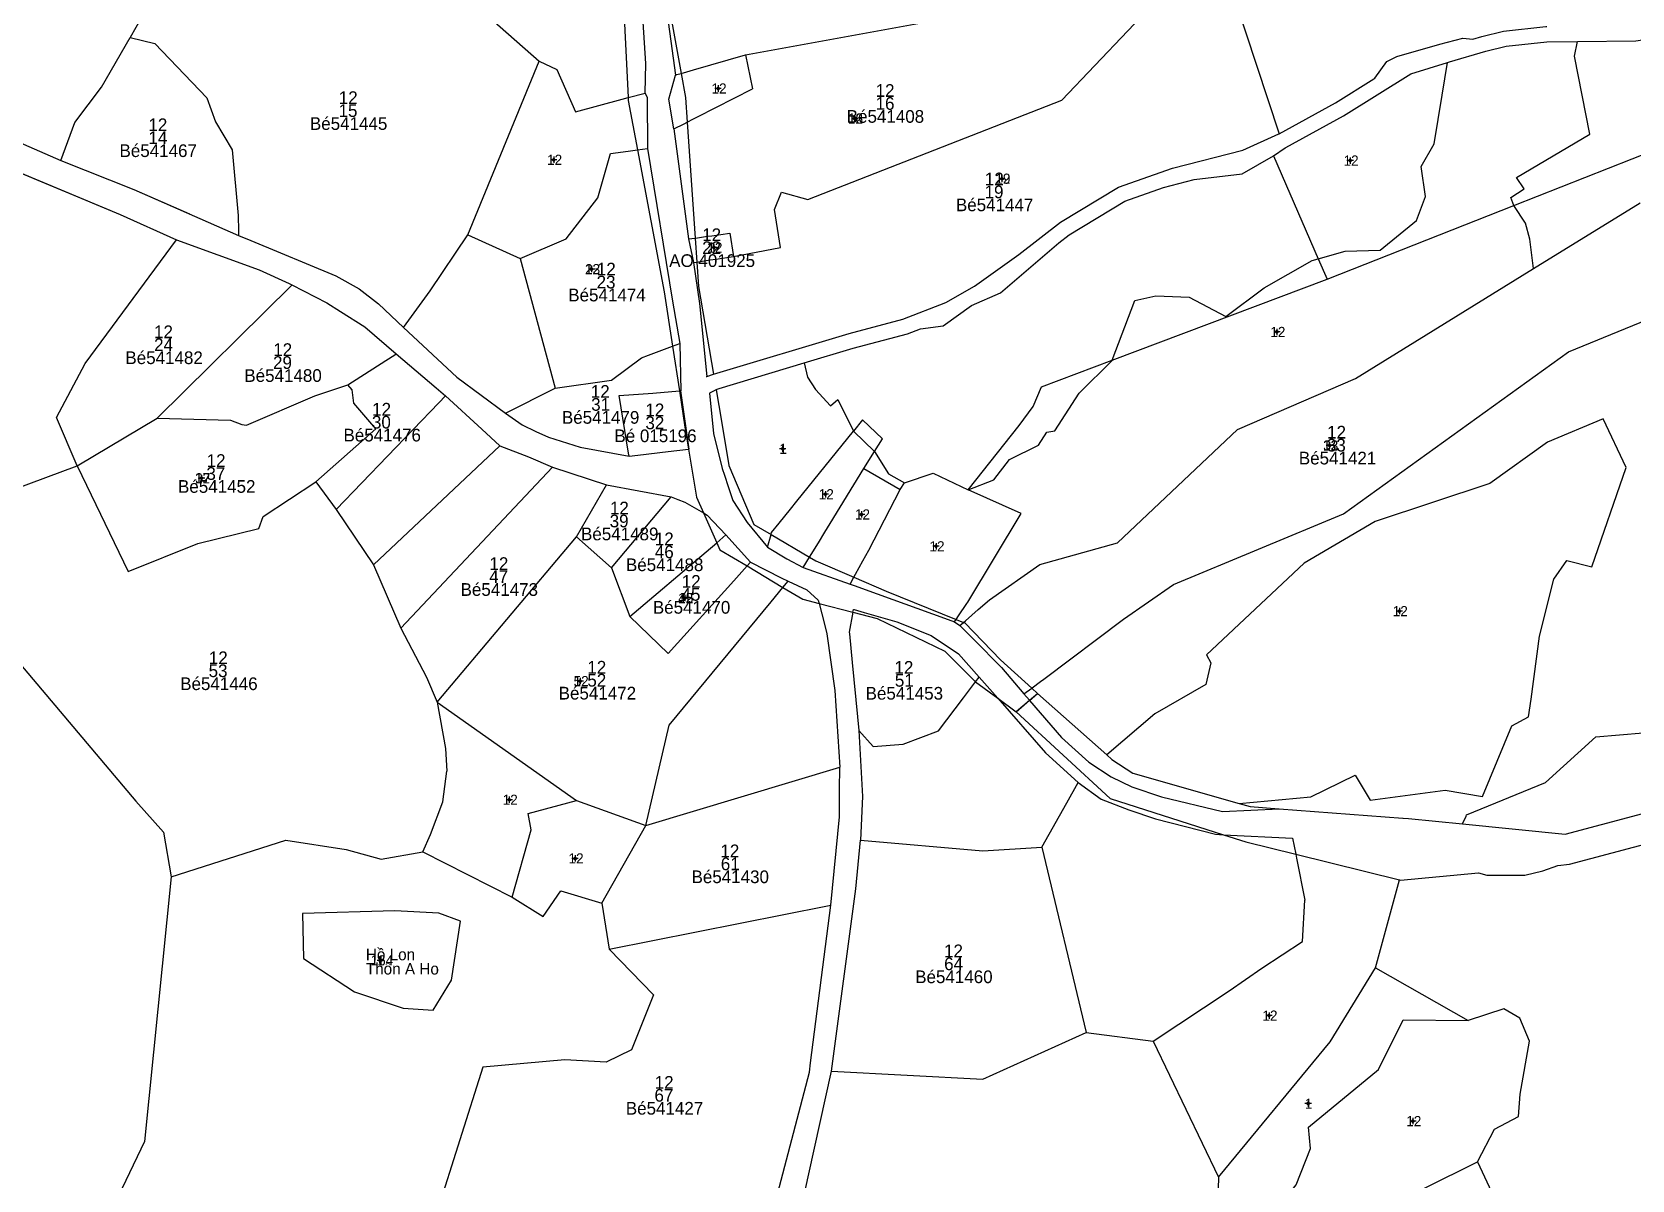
# Model space of a CAD drawing. Extents: x 542152 to 549455, y 1817764 to 1827825.
# Drawn here: x 544012 to 544642, y 1823385 to 1823837 of the extents above; entities that cross this region are included whole.
import ezdxf

# ---------------------------------------------------------------- set-up
doc = ezdxf.new("R2010")
doc.units = 0
for name, color, linetype in [('Level 10', 7, 'Continuous'), ('Level 11', 7, 'Continuous'), ('Level 15', 7, 'Continuous'), ('Level 19', 7, 'Continuous'), ('Level 20', 7, 'Continuous'), ('Level 23', 7, 'Continuous'), ('Level 29', 7, 'Continuous'), ('Level 30', 7, 'Continuous'), ('Level 32', 7, 'Continuous'), ('Level 50', 7, 'Continuous')]:
    doc.layers.add(name, color=color, linetype=linetype)

msp = doc.modelspace()

# ---------------------------------------------------------------- linework, layer by layer
at = {"layer": 'Level 10'}
for p, q in [((544292.73, 1823827.89), (544452.78, 1823857.08)), ((544483.34, 1823856.14), (544502.84, 1823796.81)), ((544183.3, 1823757.07), (544211.42, 1823825.46)), ((544292.73, 1823827.89), (544295.44, 1823814.55)), ((544246.45, 1823811.04), (544246.5, 1823809.96)), ((544269.03, 1823811.1), (544269.71, 1823801.38)), ((544272.26, 1823802.69), (544273.81, 1823803.48)), ((544250.16, 1823790.46), (544250.16, 1823790.46)), ((544500.67, 1823788.08), (544505.18, 1823791.28)), ((544500.67, 1823788.08), (544518.22, 1823747.61)), ((544603.05, 1823743.76), (544645.03, 1823769.68)), ((544183.3, 1823757.07), (544204.01, 1823747.68)), ((544204.01, 1823747.68), (544217.68, 1823696.59)), ((544273.53, 1823746.33), (544273.53, 1823746.33)), ((544260.65, 1823734.58), (544263.94, 1823713.2)), ((544361.57, 1823720.06), (544370.48, 1823721.17)), ((544251.76, 1823708.56), (544254.48, 1823709.6)), ((544277.22, 1823701.24), (544277.41, 1823701.3)), ((544277.41, 1823701.3), (544280.1, 1823702.11)), ((544029.46, 1823666.1), (544060.95, 1823684.81)), ((544355.29, 1823659.32), (544366.64, 1823663.17)), ((544353.64, 1823656.79), (544355.29, 1823659.32)), ((544171.21, 1823572.99), (544226.11, 1823638.16)), ((544226.11, 1823638.16), (544239.92, 1823625.93)), ((544302.74, 1823638.99), (544302.97, 1823639.79)), ((544302.74, 1823638.99), (544302.74, 1823638.99)), ((544338.89, 1823628.61), (544341.24, 1823632.93)), ((544288.08, 1823620.85), (544293.3, 1823626.64)), ((544348.12, 1823616.76), (544375.63, 1823605.6)), ((544262.64, 1823563.95), (544302.73, 1823612.56)), ((544379.91, 1823611.85), (544380.27, 1823612.44)), ((544247.1, 1823606.76), (544262.21, 1823592.17)), ((544378.54, 1823604.42), (544379.27, 1823605.05)), ((544378.54, 1823604.42), (544379.05, 1823604.21)), ((544410.19, 1823582.13), (544441.58, 1823605.64)), ((544405.58, 1823578.68), (544408.83, 1823581.11)), ((544171.21, 1823572.99), (544226.1, 1823534.32)), ((544168.58, 1823520.96), (544173.53, 1823533.83)), ((544226.1, 1823534.32), (544253.48, 1823524.49)), ((544236.14, 1823493.92), (544253.48, 1823524.49)), ((544575.07, 1823525.11), (544575.07, 1823525.11)), ((544165.68, 1823514.13), (544200.81, 1823496.23)), ((544540.82, 1823468.42), (544550.19, 1823503.03)), ((544483.17, 1823459.32), (544496.01, 1823468.23)), ((544540.82, 1823468.42), (544577.31, 1823447.7)), ((544453.26, 1823439.59), (544478.95, 1823386.05)), ((544529.53, 1823366.59), (544580.88, 1823392.05))]:
    msp.add_line(p, q, dxfattribs=at)
for points in [[(544317.22, 1823770.9), (544417.29, 1823810.09), (544456.24, 1823851.07)], [(544620.26, 1823833.15), (544643.25, 1823833.42), (544659.87, 1823835.94), (544673.42, 1823839.06), (544681.31, 1823840.22), (544682.79, 1823840.19), (544692.89, 1823841.57), (544694.23, 1823842.15), (544712.38, 1823845.61), (544719.44, 1823847.63)], [(544579.1, 1823834.1), (544582.63, 1823835.13), (544591.19, 1823837.21), (544607.85, 1823839.01), (544608.26, 1823839.01)], [(544569.14, 1823824.92), (544569.94, 1823825.17), (544584.18, 1823829.34), (544592.22, 1823831.29), (544608.21, 1823833.01), (544620.26, 1823833.15)], [(544603.05, 1823743.76), (544601.61, 1823755.32), (544599.88, 1823761.68), (544595.21, 1823768.58), (544594.08, 1823771.69), (544599.28, 1823775.17), (544596.28, 1823779.65), (544625.12, 1823796.69), (544619.17, 1823827.37), (544620.26, 1823833.15)], [(544505.18, 1823791.28), (544505.42, 1823791.38), (544528.11, 1823803.83), (544554.64, 1823820.38), (544569.14, 1823824.92)], [(544518.22, 1823747.61), (544528.88, 1823750.55), (544542.55, 1823750.95), (544556.92, 1823762.66), (544560.41, 1823772.16), (544558.82, 1823783.98), (544563.92, 1823792.84), (544567.02, 1823812.02), (544569.14, 1823824.92)], [(544502.84, 1823796.81), (544525.08, 1823809.01), (544540.1, 1823818.39)], [(544225.76, 1823805.49), (544244.06, 1823810.4), (544246.45, 1823811.04)], [(544280.1, 1823702.11), (544333.52, 1823718.22), (544354.61, 1823723.77), (544371.64, 1823730.45), (544382.89, 1823736.85), (544400.31, 1823749.23), (544416.71, 1823761.96), (544439.54, 1823775.76), (544460.85, 1823783.27), (544488.49, 1823790.33), (544502.73, 1823796.75), (544502.84, 1823796.81)], [(544204.01, 1823747.68), (544222.01, 1823755.42), (544234.58, 1823771.63), (544239.59, 1823789.1), (544246.52, 1823789.99), (544250.16, 1823790.46)], [(544416.1, 1823753.89), (544420.11, 1823757), (544442.12, 1823770.3), (544457.32, 1823775.66)], [(544287.92, 1823748.56), (544306.48, 1823752.07), (544304.06, 1823767.05)], [(544272.87, 1823755.77), (544273.75, 1823755.89), (544277.72, 1823756.45)], [(544381.68, 1823729.22), (544393.07, 1823734.25), (544416.1, 1823753.89)], [(544273.53, 1823746.33), (544274.2, 1823736.69), (544280.1, 1823702.11)], [(544274.83, 1823746.53), (544278.79, 1823747.14), (544280.94, 1823747.48), (544287.92, 1823748.56)], [(544380.33, 1823656.63), (544390.47, 1823660.53), (544396.65, 1823668.59), (544408.09, 1823674.17), (544411.37, 1823679.27), (544414.51, 1823679.84), (544424.14, 1823694.71), (544437.06, 1823707.55), (544437.11, 1823707.68), (544445.99, 1823731.17), (544454.29, 1823733.02), (544467.34, 1823732.48), (544481.89, 1823724.85), (544496.9, 1823736.12), (544515.77, 1823746.93), (544518.22, 1823747.61)], [(544528.11, 1823647.18), (544616.78, 1823710.9), (544667.48, 1823731.66)], [(544315.81, 1823706.61), (544335.15, 1823712.44), (544356.48, 1823718.06), (544361.57, 1823720.06)], [(544281.12, 1823696.15), (544282.34, 1823696.52), (544315.81, 1823706.61)], [(544315.81, 1823706.61), (544317.06, 1823700.93), (544320.31, 1823696.12), (544326.22, 1823689.75), (544329.03, 1823692.15), (544335.16, 1823679.72), (544335.18, 1823679.7)], [(544060.95, 1823684.81), (544089.87, 1823684.01), (544094.4, 1823682.36), (544096.14, 1823682.14), (544123.14, 1823693.58), (544136.06, 1823697.97)], [(544123.53, 1823659.72), (544147.07, 1823680.67), (544138.41, 1823690.81), (544137.86, 1823695.95), (544136.06, 1823697.97)], [(544283.25, 1823683.69), (544286.09, 1823666.26), (544295.97, 1823642.98)], [(544310.42, 1823649.02), (544312.94, 1823652.14), (544335.18, 1823679.7)], [(544335.18, 1823679.7), (544343.49, 1823671.73), (544343.53, 1823671.67)], [(544487.14, 1823533.11), (544515.33, 1823535.72), (544532.78, 1823544.27), (544538.72, 1823534.43), (544568.2, 1823538.44), (544582.86, 1823535.89), (544594.49, 1823563.71), (544601.09, 1823567.28), (544602.02, 1823574.23), (544605.35, 1823598.99), (544611, 1823621.5), (544616.07, 1823628.74), (544625.9, 1823626.37), (544639.45, 1823665.4), (544630.41, 1823684.62), (544608.52, 1823675.43), (544585.85, 1823659.08), (544540.68, 1823644.22), (544512.68, 1823627.8), (544474.22, 1823591.68), (544475.87, 1823588.51), (544473.93, 1823579.96), (544453.87, 1823568.46), (544434.92, 1823552.26)], [(544343.53, 1823671.67), (544349.03, 1823662.97), (544355.29, 1823659.32)], [(544029.46, 1823666.1), (544049.53, 1823624.42), (544077.02, 1823635.51), (544101.05, 1823641.43), (544102.69, 1823646.18), (544123.53, 1823659.72)], [(544281.36, 1823635.81), (544281.36, 1823635.8), (544282.61, 1823633.01), (544293.3, 1823626.64)], [(544317.89, 1823630.08), (544317.89, 1823630.08), (544320.34, 1823628.64), (544335.39, 1823622.21)], [(544384.37, 1823609.46), (544388.83, 1823613.31), (544408.6, 1823627.27)], [(544375.63, 1823605.6), (544375.63, 1823605.6), (544378.54, 1823604.42)], [(544171.21, 1823572.99), (544174.55, 1823554.73), (544175.02, 1823545.85)], [(544576.67, 1823528.63), (544607.77, 1823541.34), (544627.53, 1823559.33)], [(544434.92, 1823552.26), (544436.98, 1823550.44), (544445.19, 1823545.03), (544487.14, 1823533.11)], [(544615.46, 1823521.09), (544705.29, 1823544.9), (544717.24, 1823548.67)], [(544200.81, 1823496.23), (544208.24, 1823522.78), (544207.08, 1823529.13), (544226.1, 1823534.32)], [(544509.37, 1823513.17), (544509.67, 1823511.63), (544512.93, 1823495.01)], [(544200.81, 1823496.23), (544212.99, 1823488.7), (544219.93, 1823498.77), (544236.14, 1823493.92)], [(544180.44, 1823486.79), (544171.9, 1823489.94), (544154.62, 1823490.92), (544118.2, 1823489.82), (544118.63, 1823472.14), (544138.7, 1823459.04), (544157.86, 1823452.51), (544169.68, 1823451.82), (544176.86, 1823463.52), (544180.44, 1823486.79)], [(544180.44, 1823486.79), (544171.9, 1823489.94), (544154.62, 1823490.92), (544118.2, 1823489.82), (544118.63, 1823472.14), (544138.7, 1823459.04), (544157.86, 1823452.51), (544169.68, 1823451.82), (544176.86, 1823463.52), (544180.44, 1823486.79)], [(544180.44, 1823486.79), (544171.9, 1823489.94), (544154.62, 1823490.92), (544118.2, 1823489.82), (544118.63, 1823472.14), (544138.7, 1823459.04), (544157.86, 1823452.51), (544169.68, 1823451.82), (544176.86, 1823463.52), (544180.44, 1823486.79)], [(544478.95, 1823386.05), (544522.94, 1823439.34), (544540.82, 1823468.42)], [(544501.79, 1823363.81), (544500.91, 1823372.04), (544509.5, 1823383.05), (544515.13, 1823397.25), (544514.42, 1823405.7), (544541.98, 1823428.33), (544551.7, 1823447.91), (544577.31, 1823447.7)], [(544580.88, 1823392.05), (544587.67, 1823404.86), (544597.13, 1823409.91), (544597.78, 1823418.67), (544601.38, 1823439.52), (544597.57, 1823448.61), (544591.31, 1823452.33), (544577.31, 1823447.7)], [(544580.88, 1823392.05), (544588.3, 1823376.3), (544590.48, 1823338.23)], [(544478.95, 1823386.05), (544478.24, 1823363.39), (544493.76, 1823361.51), (544501.79, 1823363.81)]]:
    msp.add_lwpolyline(points, dxfattribs=at)
at = {"layer": 'Level 11'}
for p, q in [((544281.29, 1823814.64), (544280.66, 1823814.64)), ((544281.91, 1823815.27), (544281.29, 1823814.64)), ((544281.29, 1823814.64), (544281.91, 1823814.02)), ((544281.91, 1823815.89), (544281.91, 1823815.27)), ((544282.54, 1823814.64), (544281.91, 1823815.27)), ((544281.91, 1823814.02), (544282.54, 1823814.64)), ((544281.91, 1823814.02), (544281.91, 1823813.39)), ((544283.16, 1823814.64), (544282.54, 1823814.64)), ((544334.99, 1823802.82), (544334.37, 1823802.82)), ((544335.62, 1823803.45), (544334.99, 1823802.82)), ((544334.99, 1823802.82), (544335.62, 1823802.2)), ((544335.62, 1823804.07), (544335.62, 1823803.45)), ((544336.24, 1823802.82), (544335.62, 1823803.45)), ((544335.62, 1823802.2), (544336.24, 1823802.82)), ((544335.62, 1823802.2), (544335.62, 1823801.57)), ((544336.87, 1823802.82), (544336.24, 1823802.82)), ((544216.53, 1823786.57), (544215.9, 1823786.57)), ((544217.15, 1823787.2), (544216.53, 1823786.57)), ((544216.53, 1823786.57), (544217.15, 1823785.95)), ((544217.15, 1823787.82), (544217.15, 1823787.2)), ((544217.78, 1823786.57), (544217.15, 1823787.2)), ((544217.15, 1823785.95), (544217.78, 1823786.57)), ((544218.4, 1823786.57), (544217.78, 1823786.57)), ((544530.8, 1823786.9), (544530.18, 1823786.27)), ((544530.8, 1823787.52), (544530.8, 1823786.9)), ((544531.43, 1823786.27), (544530.8, 1823786.9)), ((544217.15, 1823785.95), (544217.15, 1823785.32)), ((544393.67, 1823780.38), (544393.67, 1823779.76)), ((544530.18, 1823786.27), (544529.55, 1823786.27)), ((544530.18, 1823786.27), (544530.8, 1823785.65)), ((544530.8, 1823785.65), (544531.43, 1823786.27)), ((544530.8, 1823785.65), (544530.8, 1823785.02)), ((544532.05, 1823786.27), (544531.43, 1823786.27)), ((544393.05, 1823779.13), (544392.42, 1823779.13)), ((544393.67, 1823779.76), (544393.05, 1823779.13)), ((544393.05, 1823779.13), (544393.67, 1823778.51)), ((544394.3, 1823779.13), (544393.67, 1823779.76)), ((544393.67, 1823778.51), (544394.3, 1823779.13)), ((544393.67, 1823778.51), (544393.67, 1823777.88)), ((544394.92, 1823779.13), (544394.3, 1823779.13)), ((544279.65, 1823752), (544279.02, 1823752)), ((544280.27, 1823752.62), (544279.65, 1823752)), ((544279.65, 1823752), (544280.27, 1823751.38)), ((544280.27, 1823753.25), (544280.27, 1823752.62)), ((544280.9, 1823752), (544280.27, 1823752.62)), ((544280.27, 1823751.38), (544280.9, 1823752)), ((544280.27, 1823751.38), (544280.27, 1823750.75)), ((544281.52, 1823752), (544280.9, 1823752)), ((544231.43, 1823743.52), (544230.8, 1823743.52)), ((544232.05, 1823744.15), (544231.43, 1823743.52)), ((544231.43, 1823743.52), (544232.05, 1823742.9)), ((544232.05, 1823744.77), (544232.05, 1823744.15)), ((544232.68, 1823743.52), (544232.05, 1823744.15)), ((544232.05, 1823742.9), (544232.68, 1823743.52)), ((544232.05, 1823742.9), (544232.05, 1823742.27)), ((544233.3, 1823743.52), (544232.68, 1823743.52)), ((544501.33, 1823718.79), (544500.71, 1823718.79)), ((544501.96, 1823719.42), (544501.33, 1823718.79)), ((544501.33, 1823718.79), (544501.96, 1823718.17)), ((544501.96, 1823720.04), (544501.96, 1823719.42)), ((544502.58, 1823718.79), (544501.96, 1823719.42)), ((544501.96, 1823718.17), (544502.58, 1823718.79)), ((544501.96, 1823718.17), (544501.96, 1823717.54)), ((544503.21, 1823718.79), (544502.58, 1823718.79)), ((544307.32, 1823673.43), (544306.7, 1823672.8)), ((544307.32, 1823674.05), (544307.32, 1823673.43)), ((544307.95, 1823672.8), (544307.32, 1823673.43)), ((544522.09, 1823674.11), (544521.47, 1823674.11)), ((544522.72, 1823674.74), (544522.09, 1823674.11)), ((544522.09, 1823674.11), (544522.72, 1823673.49)), ((544522.72, 1823675.36), (544522.72, 1823674.74)), ((544523.34, 1823674.11), (544522.72, 1823674.74)), ((544522.72, 1823673.49), (544523.34, 1823674.11)), ((544522.72, 1823673.49), (544522.72, 1823672.86)), ((544523.97, 1823674.11), (544523.34, 1823674.11)), ((544306.7, 1823672.8), (544306.07, 1823672.8)), ((544306.7, 1823672.8), (544307.32, 1823672.18)), ((544307.32, 1823672.18), (544307.95, 1823672.8)), ((544307.32, 1823672.18), (544307.32, 1823671.55)), ((544308.57, 1823672.8), (544307.95, 1823672.8)), ((544077.88, 1823661.19), (544077.25, 1823661.19)), ((544078.5, 1823661.81), (544077.88, 1823661.19)), ((544077.88, 1823661.19), (544078.5, 1823660.56)), ((544078.5, 1823662.44), (544078.5, 1823661.81)), ((544079.12, 1823661.19), (544078.5, 1823661.81)), ((544078.5, 1823660.56), (544079.12, 1823661.19)), ((544078.5, 1823660.56), (544078.5, 1823659.94)), ((544079.75, 1823661.19), (544079.12, 1823661.19)), ((544323.51, 1823654.89), (544322.88, 1823654.89)), ((544324.13, 1823655.52), (544323.51, 1823654.89)), ((544323.51, 1823654.89), (544324.13, 1823654.27)), ((544324.13, 1823656.14), (544324.13, 1823655.52)), ((544324.76, 1823654.89), (544324.13, 1823655.52)), ((544324.13, 1823654.27), (544324.76, 1823654.89)), ((544324.13, 1823654.27), (544324.13, 1823653.64)), ((544325.38, 1823654.89), (544324.76, 1823654.89)), ((544338.38, 1823648.19), (544338.38, 1823647.56)), ((544337.76, 1823646.94), (544337.13, 1823646.94)), ((544338.38, 1823647.56), (544337.76, 1823646.94)), ((544337.76, 1823646.94), (544338.38, 1823646.31)), ((544339.01, 1823646.94), (544338.38, 1823647.56)), ((544338.38, 1823646.31), (544339.01, 1823646.94)), ((544338.38, 1823646.31), (544338.38, 1823645.69)), ((544339.63, 1823646.94), (544339.01, 1823646.94)), ((544367.74, 1823635.64), (544367.74, 1823635.02)), ((544367.11, 1823634.39), (544366.49, 1823634.39)), ((544367.74, 1823635.02), (544367.11, 1823634.39)), ((544367.11, 1823634.39), (544367.74, 1823633.77)), ((544368.36, 1823634.39), (544367.74, 1823635.02)), ((544367.74, 1823633.77), (544368.36, 1823634.39)), ((544367.74, 1823633.77), (544367.74, 1823633.14)), ((544368.99, 1823634.39), (544368.36, 1823634.39)), ((544268.14, 1823613.99), (544267.51, 1823613.99)), ((544268.76, 1823614.61), (544268.14, 1823613.99)), ((544268.14, 1823613.99), (544268.76, 1823613.36)), ((544268.76, 1823615.24), (544268.76, 1823614.61)), ((544269.39, 1823613.99), (544268.76, 1823614.61)), ((544268.76, 1823613.36), (544269.39, 1823613.99)), ((544268.76, 1823613.36), (544268.76, 1823612.74)), ((544270.01, 1823613.99), (544269.39, 1823613.99)), ((544550.17, 1823610.12), (544550.17, 1823609.5)), ((544549.55, 1823608.87), (544548.92, 1823608.87)), ((544550.17, 1823609.5), (544549.55, 1823608.87)), ((544549.55, 1823608.87), (544550.17, 1823608.25)), ((544550.8, 1823608.87), (544550.17, 1823609.5)), ((544550.17, 1823608.25), (544550.8, 1823608.87)), ((544550.17, 1823608.25), (544550.17, 1823607.62)), ((544551.42, 1823608.87), (544550.8, 1823608.87)), ((544226.97, 1823581.32), (544226.35, 1823581.32)), ((544227.6, 1823581.95), (544226.97, 1823581.32)), ((544226.97, 1823581.32), (544227.6, 1823580.7)), ((544227.6, 1823582.57), (544227.6, 1823581.95)), ((544228.22, 1823581.32), (544227.6, 1823581.95)), ((544227.6, 1823580.7), (544228.22, 1823581.32)), ((544227.6, 1823580.7), (544227.6, 1823580.07)), ((544228.85, 1823581.32), (544228.22, 1823581.32)), ((544199.04, 1823534.61), (544198.41, 1823534.61)), ((544199.66, 1823535.24), (544199.04, 1823534.61)), ((544199.04, 1823534.61), (544199.66, 1823533.99)), ((544199.66, 1823535.86), (544199.66, 1823535.24)), ((544200.29, 1823534.61), (544199.66, 1823535.24)), ((544199.66, 1823533.99), (544200.29, 1823534.61)), ((544200.91, 1823534.61), (544200.29, 1823534.61)), ((544199.66, 1823533.99), (544199.66, 1823533.36)), ((544224.97, 1823511.51), (544224.35, 1823511.51)), ((544225.6, 1823512.14), (544224.97, 1823511.51)), ((544224.97, 1823511.51), (544225.6, 1823510.89)), ((544225.6, 1823512.76), (544225.6, 1823512.14)), ((544226.22, 1823511.51), (544225.6, 1823512.14)), ((544225.6, 1823510.89), (544226.22, 1823511.51)), ((544225.6, 1823510.89), (544225.6, 1823510.26)), ((544226.85, 1823511.51), (544226.22, 1823511.51)), ((544148.93, 1823472), (544148.31, 1823471.37)), ((544148.93, 1823472.62), (544148.93, 1823472)), ((544149.56, 1823471.37), (544148.93, 1823472)), ((544148.31, 1823471.37), (544147.68, 1823471.37)), ((544148.31, 1823471.37), (544148.93, 1823470.75)), ((544148.93, 1823470.75), (544149.56, 1823471.37)), ((544148.93, 1823470.75), (544148.93, 1823470.12)), ((544150.18, 1823471.37), (544149.56, 1823471.37)), ((544498.22, 1823449.61), (544497.6, 1823449.61)), ((544498.85, 1823450.24), (544498.22, 1823449.61)), ((544498.22, 1823449.61), (544498.85, 1823448.99)), ((544498.85, 1823450.86), (544498.85, 1823450.24)), ((544499.47, 1823449.61), (544498.85, 1823450.24)), ((544498.85, 1823448.99), (544499.47, 1823449.61)), ((544498.85, 1823448.99), (544498.85, 1823448.36)), ((544500.1, 1823449.61), (544499.47, 1823449.61)), ((544513.64, 1823414.96), (544513.01, 1823414.96)), ((544514.26, 1823415.58), (544513.64, 1823414.96)), ((544513.64, 1823414.96), (544514.26, 1823414.33)), ((544514.26, 1823416.21), (544514.26, 1823415.58)), ((544514.89, 1823414.96), (544514.26, 1823415.58)), ((544514.26, 1823414.33), (544514.89, 1823414.96)), ((544515.51, 1823414.96), (544514.89, 1823414.96)), ((544514.26, 1823414.33), (544514.26, 1823413.71)), ((544555.49, 1823408.7), (544554.86, 1823408.07)), ((544555.49, 1823409.32), (544555.49, 1823408.7)), ((544556.11, 1823408.07), (544555.49, 1823408.7)), ((544554.86, 1823408.07), (544554.24, 1823408.07)), ((544554.86, 1823408.07), (544555.49, 1823407.45)), ((544555.49, 1823407.45), (544556.11, 1823408.07)), ((544555.49, 1823407.45), (544555.49, 1823406.82)), ((544556.74, 1823408.07), (544556.11, 1823408.07))]:
    msp.add_line(p, q, dxfattribs=at)
for centre in [(544281.91, 1823814.64), (544335.62, 1823802.82), (544217.15, 1823786.57), (544530.8, 1823786.27), (544393.67, 1823779.13), (544280.27, 1823752), (544232.05, 1823743.52), (544501.96, 1823718.79), (544522.72, 1823674.11), (544307.32, 1823672.8), (544078.5, 1823661.19), (544324.13, 1823654.89), (544338.38, 1823646.94), (544367.74, 1823634.39), (544268.76, 1823613.99), (544550.17, 1823608.87), (544227.6, 1823581.32), (544199.66, 1823534.61), (544225.6, 1823511.51), (544148.93, 1823471.37), (544498.85, 1823449.61), (544514.26, 1823414.96), (544555.49, 1823408.07)]:
    msp.add_circle(centre, 0.15, dxfattribs=at)
at = {"layer": 'Level 23'}
for p, q in [((544259.21, 1823862.53), (544265.16, 1823819.94)), ((544264.47, 1823798.7), (544270.21, 1823755.4)), ((544000, 1823784.44), (544046.49, 1823765.01)), ((544000.5, 1823784.18), (544046.49, 1823765.01)), ((544023.08, 1823786.23), (544051.85, 1823774.9)), ((544051.85, 1823774.9), (544093.04, 1823756.83)), ((544051.85, 1823774.9), (544073.77, 1823765.28)), ((544046.49, 1823765.01), (544068.56, 1823755)), ((544270.21, 1823755.4), (544272.25, 1823746.13)), ((544370.48, 1823721.17), (544381.68, 1823729.22)), ((544266.83, 1823714.3), (544267.28, 1823695.62)), ((544216.69, 1823665.59), (544237.9, 1823658.62)), ((544237.9, 1823658.62), (544263.43, 1823653.91)), ((544284.96, 1823638.86), (544294.68, 1823628.17)), ((544315.38, 1823625.99), (544333.9, 1823619.49)), ((544375.01, 1823604.7), (544377.15, 1823603.22)), ((544384.76, 1823582.93), (544391.99, 1823574.62)), ((544402.32, 1823576.24), (544404.47, 1823573.75)), ((544404.47, 1823573.75), (544404.48, 1823573.73)), ((544480.98, 1823520.84), (544508.13, 1823519.47))]:
    msp.add_line(p, q, dxfattribs=at)
for points in [[(544253.21, 1823812.85), (544253.41, 1823824.54), (544252.17, 1823844.84), (544248.31, 1823865.5), (544243.85, 1823875.29), (544240.49, 1823881.43)], [(544540.1, 1823818.39), (544540.46, 1823818.7), (544545.22, 1823825.22), (544549.24, 1823827.22), (544566.08, 1823832.11), (544575.23, 1823834.42), (544579.1, 1823834.1)], [(544264.47, 1823798.7), (544262.53, 1823810.41), (544265.16, 1823819.94)], [(544253.21, 1823812.85), (544253.91, 1823811.07), (544254.1, 1823790.96)], [(543970.36, 1823807.52), (543984.67, 1823803.21), (544000, 1823796.43), (544023.08, 1823786.23)], [(544254.1, 1823790.96), (544263.97, 1823730.91), (544266.83, 1823714.3)], [(544457.32, 1823775.66), (544469.42, 1823778.85), (544488.22, 1823781.06), (544500.67, 1823788.08)], [(544093.04, 1823756.83), (544097.92, 1823754.8), (544131.34, 1823740.92), (544140.61, 1823735.81), (544148.21, 1823729.91), (544158.06, 1823720.51)], [(544068.56, 1823755), (544101.12, 1823743.23), (544113, 1823737.83), (544114.1, 1823737.33)], [(544272.25, 1823746.13), (544274.55, 1823729.96), (544277.41, 1823701.3)], [(544114.1, 1823737.33), (544127.86, 1823730.28), (544133.26, 1823726.86), (544142.77, 1823720.83), (544155.18, 1823710.23)], [(544158.06, 1823720.51), (544178.99, 1823700.98), (544198.16, 1823686.82)], [(544155.18, 1823710.23), (544170.9, 1823696.79), (544174.53, 1823693.69)], [(544174.53, 1823693.69), (544188.82, 1823680.53), (544195.92, 1823673.98)], [(544270.25, 1823672.64), (544270.47, 1823672.67), (544267.28, 1823695.62)], [(544281.15, 1823695.96), (544278.52, 1823694.73), (544280.11, 1823678.86), (544283.56, 1823665.06), (544284.44, 1823662.39), (544285.9, 1823657.96), (544287.71, 1823652.46), (544293.39, 1823643.73), (544301.33, 1823634.06)], [(544198.16, 1823686.82), (544204.68, 1823682.17), (544210.15, 1823679.62), (544215.1, 1823677.31), (544227.56, 1823673.46), (544246.87, 1823669.84)], [(544195.92, 1823673.98), (544207.23, 1823669.58), (544216.69, 1823665.59)], [(544246.87, 1823669.84), (544250.26, 1823670.25), (544262.23, 1823671.68), (544270.25, 1823672.64)], [(544263.43, 1823653.91), (544266.03, 1823652.87), (544268.83, 1823651.76), (544276.1, 1823647.53)], [(544276.1, 1823647.53), (544277.53, 1823646.7), (544284.96, 1823638.86)], [(544301.33, 1823634.06), (544308.99, 1823629.48), (544315.38, 1823625.99)], [(544294.68, 1823628.17), (544306.74, 1823622), (544309.46, 1823620.72)], [(544309.46, 1823620.72), (544316.82, 1823617.26), (544321.31, 1823613.23), (544321.66, 1823611.88)], [(544333.9, 1823619.49), (544335.87, 1823618.78), (544339.82, 1823617.36), (544371.04, 1823606.13), (544375.01, 1823604.7)], [(544321.66, 1823611.88), (544323.77, 1823603.68), (544324.75, 1823599.88), (544327.89, 1823577.66), (544329.81, 1823547.43)], [(544335.01, 1823608.41), (544333.53, 1823600.6), (544333.59, 1823599.97), (544334.71, 1823588.61), (544336.81, 1823567.22), (544337.34, 1823561.82)], [(544335.01, 1823608.41), (544335.23, 1823609.57), (544335.51, 1823609.49), (544339.48, 1823608.34), (544352.31, 1823604.63), (544365.8, 1823599.32), (544376.61, 1823592.04), (544384.76, 1823582.93)], [(544377.15, 1823603.22), (544382.63, 1823597.64), (544393.44, 1823586.61), (544402.32, 1823576.24)], [(544391.99, 1823574.62), (544410.76, 1823553.05), (544423.68, 1823541.36)], [(544404.48, 1823573.73), (544417.12, 1823559.05), (544427.93, 1823549.38), (544436.68, 1823543.59), (544444.88, 1823539.68), (544456.54, 1823535.81), (544480.55, 1823530), (544502.8, 1823531.05)], [(544337.34, 1823561.82), (544338.81, 1823535.92), (544338.01, 1823518.7)], [(544326.34, 1823493.1), (544329.69, 1823527.91), (544329.75, 1823538.48), (544329.81, 1823547.43)], [(544423.68, 1823541.36), (544423.72, 1823541.33), (544432.76, 1823534.89), (544443.68, 1823530.6), (544454.15, 1823527.12), (544477.74, 1823521), (544480.98, 1823520.84)], [(544326.5, 1823427.71), (544336.09, 1823499.59), (544338.01, 1823518.7)], [(544581.29, 1823505.79), (544584.63, 1823504.91), (544599.59, 1823504.96), (544606.69, 1823506.67), (544612.6, 1823508.75)], [(544297.68, 1823350.29), (544317.84, 1823427.41), (544318.31, 1823431.05), (544326.34, 1823493.1)], [(544306.19, 1823300.33), (544304.79, 1823300.36), (544304.53, 1823300.36), (544304.6, 1823310.84), (544304.35, 1823321.24), (544306.99, 1823322.11), (544307.25, 1823322.2), (544312.13, 1823362.23), (544317.62, 1823387.27), (544326.5, 1823427.71)]]:
    msp.add_lwpolyline(points, dxfattribs=at)
at = {"layer": 'Level 29'}
for p, q in [((544595.21, 1823768.58), (544651.19, 1823790.67)), ((544437.11, 1823707.68), (544521.7, 1823739.58)), ((544339.3, 1823665), (544353.64, 1823656.79))]:
    msp.add_line(p, q, dxfattribs=at)
for points in [[(544518.22, 1823747.61), (544521.7, 1823739.58), (544595.21, 1823768.58)], [(544380.33, 1823656.63), (544400.52, 1823682.01), (544405.91, 1823689.49), (544409.31, 1823697.19), (544437.11, 1823707.68)], [(544343.53, 1823671.67), (544346.69, 1823676.66), (544338.77, 1823684.15), (544335.18, 1823679.7)]]:
    msp.add_lwpolyline(points, dxfattribs=at)
at = {"layer": 'Level 30'}
for p, q in [((544181.2, 1823852.06), (544211.42, 1823825.46)), ((544246.45, 1823811.04), (544253.21, 1823812.85)), ((544273.81, 1823803.48), (544295.44, 1823814.55)), ((544269.71, 1823801.38), (544272.26, 1823802.69)), ((544250.16, 1823790.46), (544254.1, 1823790.96)), ((544270.21, 1823755.4), (544272.87, 1823755.77)), ((544272.25, 1823746.13), (544273.53, 1823746.33)), ((544273.53, 1823746.33), (544274.83, 1823746.53)), ((544254.48, 1823709.6), (544263.94, 1823713.2)), ((544263.94, 1823713.2), (544266.83, 1823714.3)), ((544198.16, 1823686.82), (544217.68, 1823696.59)), ((544266.65, 1823695.57), (544267.28, 1823695.62)), ((544146.19, 1823627.11), (544195.92, 1823673.98)), ((543970.03, 1823643.87), (544029.46, 1823666.1)), ((544156.97, 1823602.11), (544216.69, 1823665.59)), ((544366.64, 1823663.17), (544380.33, 1823656.63)), ((544123.53, 1823659.72), (544131.52, 1823648.93)), ((544226.11, 1823638.16), (544237.9, 1823658.62)), ((544341.24, 1823632.93), (544353.64, 1823656.79)), ((544131.52, 1823648.93), (544146.19, 1823627.11)), ((544239.92, 1823625.93), (544263.43, 1823653.91)), ((544281.36, 1823635.81), (544284.96, 1823638.86)), ((544301.33, 1823634.06), (544302.74, 1823638.99)), ((544315.38, 1823625.99), (544317.89, 1823630.08)), ((544146.19, 1823627.11), (544156.97, 1823602.11)), ((544239.92, 1823625.93), (544247.1, 1823606.76)), ((544293.3, 1823626.64), (544294.68, 1823628.17)), ((544262.21, 1823592.17), (544288.08, 1823620.85)), ((544302.73, 1823612.56), (544307.41, 1823618.23)), ((544307.41, 1823618.23), (544309.46, 1823620.72)), ((544333.9, 1823619.49), (544335.39, 1823622.21)), ((544375.01, 1823604.7), (544375.63, 1823605.6)), ((544377.15, 1823603.22), (544378.54, 1823604.42)), ((544379.27, 1823605.05), (544384.37, 1823609.46)), ((544383.32, 1823581.04), (544384.76, 1823582.93)), ((544405.39, 1823578.54), (544405.58, 1823578.68)), ((544408.83, 1823581.11), (544410.19, 1823582.13)), ((544402.32, 1823576.24), (544405.39, 1823578.54)), ((544253.48, 1823524.49), (544262.64, 1823563.95)), ((544627.53, 1823559.33), (544699.41, 1823565.49)), ((544253.48, 1823524.49), (544329.81, 1823547.43)), ((544173.53, 1823533.83), (544175.02, 1823545.85)), ((544165.68, 1823514.13), (544168.58, 1823520.96)), ((544409.38, 1823515.87), (544426.83, 1823442.97)), ((544508.13, 1823519.47), (544509.37, 1823513.17)), ((544236.14, 1823493.92), (544239.06, 1823475.81)), ((544453.26, 1823439.59), (544483.17, 1823459.32)), ((544426.83, 1823442.97), (544453.26, 1823439.59))]:
    msp.add_line(p, q, dxfattribs=at)
for points in [[(544092.15, 1823871.47), (544093.35, 1823864.14), (544073.57, 1823848.3), (544068.89, 1823846.99), (544057.05, 1823846.49), (544050.31, 1823834.76)], [(544023.08, 1823786.23), (544028.56, 1823801.26), (544039.05, 1823815.16), (544050.31, 1823834.76)], [(544050.31, 1823834.76), (544060.03, 1823832.42), (544080.59, 1823810.95), (544083.92, 1823801.54), (544090.6, 1823790.53), (544092.96, 1823764.69), (544093.02, 1823758.66), (544093.04, 1823756.83)], [(544211.42, 1823825.46), (544218.43, 1823822.11), (544225.76, 1823805.49)], [(544267.32, 1823820.56), (544269.56, 1823821.21), (544272.16, 1823821.96), (544292.73, 1823827.89)], [(544265.16, 1823819.94), (544265.68, 1823820.09), (544267.32, 1823820.56)], [(544264.47, 1823798.7), (544268.5, 1823800.76), (544269.71, 1823801.38)], [(544304.06, 1823767.05), (544306.9, 1823773.88), (544317.22, 1823770.9)], [(544158.06, 1823720.51), (544168.54, 1823735.04), (544183.3, 1823757.07)], [(544277.72, 1823756.45), (544279.43, 1823756.69), (544286.55, 1823757.68), (544287.92, 1823748.56)], [(544029.46, 1823666.1), (544021.3, 1823685.06), (544032.63, 1823706.37), (544068.56, 1823755)], [(544408.6, 1823627.27), (544439.17, 1823635.74), (544486.49, 1823680.36), (544532.9, 1823700.44), (544603.05, 1823743.76)], [(544060.95, 1823684.81), (544113.89, 1823737.13), (544114.1, 1823737.33)], [(544136.06, 1823697.97), (544151, 1823707.55), (544154.56, 1823709.83), (544155.18, 1823710.23)], [(544217.68, 1823696.59), (544239.95, 1823699.77), (544251.76, 1823708.56)], [(544131.52, 1823648.93), (544171.86, 1823690.91), (544174.53, 1823693.69)], [(544246.87, 1823669.84), (544246.67, 1823671.08), (544242.99, 1823693.71), (544256.21, 1823694.75), (544266.65, 1823695.57)], [(544317.89, 1823630.08), (544321.39, 1823635.79), (544323.91, 1823639.9), (544326.01, 1823643.32), (544339.3, 1823665), (544343.53, 1823671.67)], [(544380.27, 1823612.44), (544401.27, 1823647.29), (544380.33, 1823656.63)], [(544302.97, 1823639.79), (544306, 1823643.54), (544310.42, 1823649.02)], [(544441.58, 1823605.64), (544461.29, 1823619.36), (544528.11, 1823647.18)], [(544247.1, 1823606.76), (544277.2, 1823632.28), (544281.36, 1823635.81)], [(544335.39, 1823622.21), (544336.05, 1823623.42), (544338.89, 1823628.61)], [(544375.63, 1823605.6), (544376.6, 1823607.01), (544379.91, 1823611.85)], [(544156.97, 1823602.11), (544167.04, 1823582.81), (544171.21, 1823572.99)], [(544337.34, 1823561.82), (544343.02, 1823555.62), (544354.78, 1823556.48), (544368.67, 1823561.78), (544378.5, 1823574.7), (544383.32, 1823581.04)], [(544409.38, 1823515.87), (544419.22, 1823533.41), (544423.68, 1823541.36)], [(544575.07, 1823525.11), (544576.44, 1823528.12), (544576.67, 1823528.63)], [(544066.56, 1823504.24), (544111.72, 1823518.66), (544135.42, 1823515.05), (544149.18, 1823511.21), (544165.68, 1823514.13)], [(544338.01, 1823518.7), (544386.1, 1823514.55), (544409.38, 1823515.87)], [(544239.06, 1823475.81), (544324.95, 1823492.82), (544326.34, 1823493.1)], [(544496.01, 1823468.23), (544512.02, 1823478.79), (544512.93, 1823495.01)], [(544239.06, 1823475.81), (544256.42, 1823457.85), (544247.77, 1823436.19), (544237.84, 1823431.24), (544221.56, 1823432.19), (544189.29, 1823429.34), (544171.15, 1823372.04), (544269.02, 1823368.29), (544297.68, 1823350.29)], [(544326.5, 1823427.71), (544386.18, 1823424.65), (544426.83, 1823442.97)]]:
    msp.add_lwpolyline(points, dxfattribs=at)
at = {"layer": 'Level 32'}
for points in [[(543970.03, 1823643.87), (543982.93, 1823621.11), (543997.86, 1823598.7), (544052.62, 1823534.07), (544063.51, 1823521.9), (544066.56, 1823504.24), (544056.01, 1823400.01), (543982.13, 1823245.92)], [(543970.03, 1823643.87), (543982.93, 1823621.11), (543997.86, 1823598.7), (544052.62, 1823534.07), (544063.51, 1823521.9), (544066.56, 1823504.24)], [(544066.56, 1823504.24), (544056.01, 1823400.01), (543982.13, 1823245.92)]]:
    msp.add_lwpolyline(points, dxfattribs=at)
at = {"layer": 'Level 50'}
for p, q in [((544246.5, 1823809.96), (544250.16, 1823790.46)), ((544250.16, 1823790.46), (544260.65, 1823734.58)), ((544272.87, 1823755.77), (544273.53, 1823746.33)), ((544281.12, 1823696.15), (544281.15, 1823695.96)), ((544295.97, 1823642.98), (544302.74, 1823638.99)), ((544302.74, 1823638.99), (544317.89, 1823630.08)), ((544293.3, 1823626.64), (544307.41, 1823618.23)), ((544293.3, 1823626.64), (544293.3, 1823626.64)), ((544335.01, 1823608.41), (544335.01, 1823608.41)), ((544378.54, 1823604.42), (544378.54, 1823604.42)), ((544383.32, 1823581.04), (544391.99, 1823574.62)), ((544404.47, 1823573.75), (544407.64, 1823576.48)), ((544404.48, 1823573.73), (544407.64, 1823576.48)), ((544405.39, 1823578.54), (544407.69, 1823576.45)), ((544407.64, 1823576.48), (544434.92, 1823552.26)), ((544575.07, 1823525.11), (544615.46, 1823521.09))]:
    msp.add_line(p, q, dxfattribs=at)
for points in [[(544237.42, 1823879.91), (544243.9, 1823864.03), (544246.45, 1823811.04)], [(544259.57, 1823862.57), (544260.5, 1823858.18), (544267.32, 1823820.56)], [(544267.32, 1823820.56), (544267.32, 1823820.56), (544269.03, 1823811.1)], [(544269.71, 1823801.38), (544269.71, 1823801.38), (544272.87, 1823755.77), (544272.87, 1823755.77)], [(544263.94, 1823713.2), (544263.94, 1823713.2), (544266.65, 1823695.57)], [(544266.65, 1823695.57), (544266.65, 1823695.57), (544268.84, 1823681.32), (544270.25, 1823672.64)], [(544281.15, 1823695.96), (544281.15, 1823695.96), (544283.25, 1823683.69)], [(544270.25, 1823672.64), (544270.25, 1823672.64), (544273.33, 1823653.7), (544276.1, 1823647.53)], [(544276.1, 1823647.53), (544276.1, 1823647.53), (544281.36, 1823635.81)], [(544307.41, 1823618.23), (544307.41, 1823618.23), (544315.32, 1823613.52), (544321.66, 1823611.88)], [(544335.39, 1823622.21), (544335.39, 1823622.21), (544348.12, 1823616.76)], [(544321.66, 1823611.88), (544321.66, 1823611.88), (544335.01, 1823608.41)], [(544335.01, 1823608.41), (544344.57, 1823605.93), (544371.16, 1823593.11), (544383.32, 1823581.04), (544383.32, 1823581.04)], [(544379.05, 1823604.21), (544393.14, 1823589.69), (544405.39, 1823578.54)], [(544391.99, 1823574.62), (544399.24, 1823569.25), (544404.47, 1823573.75)], [(544404.48, 1823573.73), (544404.48, 1823573.73), (544399.29, 1823569.22), (544436.24, 1823535.09), (544480.97, 1823520.84), (544480.98, 1823520.84)], [(544487.14, 1823533.11), (544491.41, 1823531.89), (544502.76, 1823531.05), (544502.8, 1823531.05)], [(544502.8, 1823531.05), (544551.6, 1823527.4), (544551.61, 1823527.4), (544553.73, 1823527.24), (544575.07, 1823525.11)], [(544480.98, 1823520.84), (544489.65, 1823518.07), (544509.37, 1823513.17)], [(544612.6, 1823508.75), (544612.61, 1823508.75), (544617.19, 1823509.18), (544650.79, 1823518.11)], [(544509.37, 1823513.17), (544509.37, 1823513.17), (544550.18, 1823503.03), (544550.19, 1823503.03)], [(544550.19, 1823503.03), (544550.66, 1823502.91), (544581.28, 1823505.79), (544581.29, 1823505.79)]]:
    msp.add_lwpolyline(points, dxfattribs=at)

# ---------------------------------------------------------------- texts
at = {"layer": 'Level 15'}
for s, p in [('Hồ Lon', (544143.18, 1823471.43)), ('Thôn A Ho', (544143.18, 1823465.8))]:
    msp.add_text(s, height=4.5, dxfattribs=at).set_placement(p)
at = {"layer": 'Level 19'}
for s, p in [('12', (544279.3, 1823812.64)), ('12', (544333.01, 1823800.82)), ('16', (544333.01, 1823800.82)), ('12', (544214.54, 1823784.57)), ('12', (544528.19, 1823784.27)), ('12', (544391.06, 1823777.13)), ('19', (544391.08, 1823777.13)), ('22', (544277.66, 1823750)), ('12', (544277.66, 1823750)), ('23', (544229.5, 1823741.52)), ('12', (544229.44, 1823741.52)), ('12', (544499.35, 1823716.79)), ('1', (544306.02, 1823670.8)), ('33', (544520.17, 1823672.11)), ('12', (544520.11, 1823672.11)), ('37', (544075.99, 1823659.19)), ('12', (544075.89, 1823659.19)), ('12', (544321.52, 1823652.89)), ('12', (544335.77, 1823644.94)), ('12', (544365.13, 1823632.39)), ('45', (544266.21, 1823611.99)), ('12', (544266.15, 1823611.99)), ('12', (544547.56, 1823606.87)), ('52', (544224.99, 1823579.32)), ('12', (544224.99, 1823579.32)), ('12', (544197.05, 1823532.61)), ('12', (544222.99, 1823509.51)), ('164', (544145.04, 1823469.37)), ('1', (544147.63, 1823469.37)), ('12', (544496.24, 1823447.61)), ('1', (544512.96, 1823412.96)), ('12', (544552.88, 1823406.07))]:
    msp.add_text(s, height=4, dxfattribs=at).set_placement(p)
at = {"layer": 'Level 20'}
for s, p in [('12', (544132.53, 1823808.54)), ('12', (544132.53, 1823808.54)), ('12', (544343.92, 1823811.35)), ('12', (544343.92, 1823811.35)), ('15', (544132.44, 1823803.44)), ('15', (544132.44, 1823803.44)), ('Bé541408', (544332.55, 1823801.15)), ('Bé541408', (544332.55, 1823801.15)), ('16', (544343.92, 1823806.25)), ('16', (544343.92, 1823806.25)), ('12', (544057.57, 1823797.86)), ('Bé541445', (544121.16, 1823798.34)), ('Bé541445', (544121.16, 1823798.34)), ('Bé541467', (544046.18, 1823787.66)), ('14', (544057.59, 1823792.76)), ('12', (544386.93, 1823776.53)), ('12', (544386.93, 1823776.53)), ('19', (544386.84, 1823771.43)), ('19', (544386.84, 1823771.43)), ('Bé541447', (544375.55, 1823766.33)), ('Bé541447', (544375.55, 1823766.33)), ('12', (544275.64, 1823754.57)), ('AO 401925', (544262.63, 1823744.37)), ('22', (544275.64, 1823749.47)), ('12', (544234.15, 1823741.03)), ('12', (544234.15, 1823741.03)), ('Bé541474', (544222.89, 1823730.83)), ('Bé541474', (544222.89, 1823730.83)), ('23', (544234.06, 1823735.93)), ('23', (544234.06, 1823735.93)), ('12', (544059.78, 1823716.34)), ('12', (544059.78, 1823716.34)), ('Bé541482', (544048.5, 1823706.14)), ('Bé541482', (544048.5, 1823706.14)), ('24', (544059.8, 1823711.24)), ('24', (544059.8, 1823711.24)), ('12', (544106.72, 1823709.33)), ('12', (544106.72, 1823709.33)), ('29', (544106.63, 1823704.23)), ('29', (544106.63, 1823704.23)), ('Bé541480', (544095.34, 1823699.13)), ('Bé541480', (544095.34, 1823699.13)), ('31', (544231.92, 1823687.75)), ('31', (544231.92, 1823687.75)), ('12', (544231.78, 1823692.85)), ('12', (544231.78, 1823692.85)), ('30', (544145.58, 1823680.77)), ('30', (544145.58, 1823680.77)), ('12', (544145.67, 1823685.87)), ('12', (544145.67, 1823685.87)), ('Bé541479', (544220.4, 1823682.65)), ('Bé541479', (544220.4, 1823682.65)), ('12', (544253.27, 1823685.6)), ('Bé541476', (544134.38, 1823675.67)), ('Bé541476', (544134.38, 1823675.67)), ('Bé 015196', (544241.07, 1823675.4)), ('32', (544253.27, 1823680.5)), ('12', (544521.73, 1823676.82)), ('12', (544521.73, 1823676.82)), ('33', (544521.64, 1823671.72)), ('33', (544521.64, 1823671.72)), ('12', (544080.5, 1823665.65)), ('Bé541421', (544510.59, 1823666.62)), ('Bé541421', (544510.59, 1823666.62)), ('Bé541452', (544069.22, 1823655.45)), ('37', (544080.4, 1823660.55)), ('12', (544239.29, 1823646.96)), ('Bé541489', (544227.92, 1823636.76)), ('39', (544239.2, 1823641.86)), ('12', (544256.98, 1823634.82)), ('12', (544256.98, 1823634.82)), ('12', (544191.86, 1823625.08)), ('Bé541488', (544245.61, 1823624.62)), ('Bé541488', (544245.61, 1823624.62)), ('46', (544256.98, 1823629.72)), ('46', (544256.98, 1823629.72)), ('47', (544191.76, 1823619.98)), ('12', (544267.58, 1823618.06)), ('12', (544267.58, 1823618.06)), ('Bé541473', (544180.49, 1823614.88)), ('45', (544267.49, 1823612.96)), ('45', (544267.49, 1823612.96)), ('Bé541470', (544256.21, 1823607.86)), ('Bé541470', (544256.21, 1823607.86)), ('12', (544081.36, 1823587.99)), ('53', (544081.27, 1823582.89)), ('12', (544230.41, 1823584.27)), ('12', (544230.41, 1823584.27)), ('12', (544351.36, 1823584.22)), ('12', (544351.36, 1823584.22)), ('Bé541446', (544070.08, 1823577.79)), ('Bé541472', (544219.12, 1823574.07)), ('Bé541472', (544219.12, 1823574.07)), ('52', (544230.41, 1823579.17)), ('52', (544230.41, 1823579.17)), ('Bé541453', (544339.99, 1823574.02)), ('Bé541453', (544339.99, 1823574.02)), ('51', (544351.51, 1823579.12)), ('51', (544351.51, 1823579.12)), ('12', (544282.81, 1823511.97)), ('12', (544282.81, 1823511.97)), ('61', (544282.96, 1823506.87)), ('61', (544282.96, 1823506.87)), ('Bé541430', (544271.44, 1823501.77)), ('Bé541430', (544271.44, 1823501.77)), ('64', (544370.91, 1823467.5)), ('64', (544370.91, 1823467.5)), ('12', (544370.88, 1823472.6)), ('12', (544370.88, 1823472.6)), ('Bé541460', (544359.51, 1823462.4)), ('Bé541460', (544359.51, 1823462.4)), ('12', (544256.94, 1823420.83)), ('12', (544256.94, 1823420.83)), ('Bé541427', (544245.56, 1823410.63)), ('Bé541427', (544245.56, 1823410.63)), ('67', (544256.84, 1823415.73)), ('67', (544256.84, 1823415.73))]:
    msp.add_text(s, height=5, dxfattribs=at).set_placement(p)

doc.saveas('drawing.dxf')
